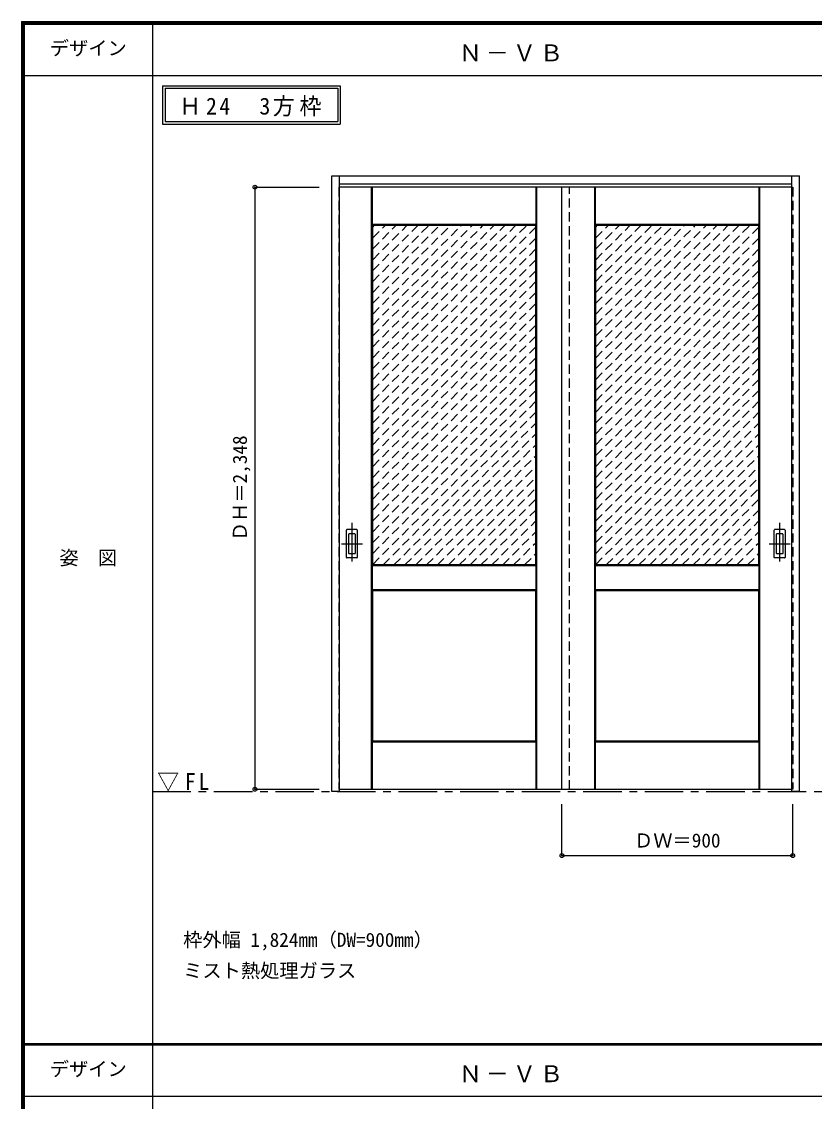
# Model space of a CAD drawing. Units: millimetres, scale not verified. Extents: x -6000 to 5700, y -4307 to 4260.
# Drawn here: x -6000 to -2909, y -36 to 4175 of the extents above; entities that cross this region are included whole.
import ezdxf
from ezdxf.enums import TextEntityAlignment as Align

# ---------------------------------------------------------------- set-up
doc = ezdxf.new("R2010")
doc.units = ezdxf.units.MM
doc.header["$LTSCALE"] = 30
doc.header["$PDMODE"] = 32
doc.header["$PDSIZE"] = 15
doc.linetypes.add('CHAIN1', pattern=[8, 5, -1, 1, -1])
doc.linetypes.add('DASHED1', pattern=[1.8, 1.2, -0.6])
for name, color, linetype in [('0-1_通り芯', 4, 'CHAIN1'), ('0-2_扉', 4, 'DASHED1'), ('0-3_仕上げ', 7, 'Continuous'), ('0-4_枠', 3, 'Continuous'), ('0-6_引手', 3, 'Continuous'), ('0-A_文字', 7, 'Continuous'), ('0-B_寸法', 4, 'Continuous'), ('0-C_ハッチ', 4, 'DASHED1'), ('F-1_枠', 6, 'Continuous'), ('F-A_文字', 7, 'Continuous')]:
    doc.layers.add(name, color=color, linetype=linetype)
doc.styles.add('ＭＳ ゴシック', font='')
doc.styles.get('ＭＳ ゴシック').set_extended_font_data('MS Gothic')

msp = doc.modelspace()

# ---------------------------------------------------------------- linework, layer by layer
at = {"layer": '0-1_通り芯'}
for p, q in [((-4712, 2220), (-4712, 2058)), ((-3044, 2220), (-3044, 2058)), ((-4753, 2139), (-4671, 2139)), ((-3085, 2139), (-3003, 2139))]:
    msp.add_line(p, q, dxfattribs=at)
at = {"layer": '0-1_通り芯', "color": 7}
msp.add_line((-5490, 1173), (5690, 1173), dxfattribs=at)
at = {"layer": '0-2_扉'}
for p, q in [((-4763, 3529.5), (-4763, 1181.5)), ((-4760, 3529.5), (-4763, 3529.5)), ((-3863, 1181.5), (-3863, 3529.5)), ((-2996, 3529.5), (-2993, 3529.5)), ((-2993, 3529.5), (-2993, 1181.5)), ((-4763, 1181.5), (-4760, 1181.5)), ((-2993, 1181.5), (-2996, 1181.5))]:
    msp.add_line(p, q, dxfattribs=at)
at = {"layer": '0-2_扉', "color": 3, "linetype": 'Continuous'}
for p, q in [((-2996, 3529.5), (-4760, 3529.5)), ((-3893, 1181.5), (-3893, 3529.5)), ((-4760, 1181.5), (-2996, 1181.5))]:
    msp.add_line(p, q, dxfattribs=at)
at = {"layer": '0-3_仕上げ'}
for p, q in [((-4635, 1181.5), (-4635, 3529.5)), ((-4633.5, 3382), (-4633.5, 3529.5)), ((-4632, 3383.5), (-4632, 3529.5)), ((-3994, 3383.5), (-3994, 3529.5)), ((-3992.5, 3382), (-3992.5, 3529.5)), ((-3991, 1181.5), (-3991, 3529.5)), ((-3765, 1181.5), (-3765, 3529.5)), ((-3763.5, 3382), (-3763.5, 3529.5)), ((-3762, 3383.5), (-3762, 3529.5)), ((-3124, 3383.5), (-3124, 3529.5)), ((-3122.5, 3382), (-3122.5, 3529.5)), ((-3121, 1181.5), (-3121, 3529.5)), ((-4632, 3383.5), (-4633.5, 3382)), ((-4631, 3379.5), (-4633.5, 3382)), ((-3994, 3383.5), (-4632, 3383.5)), ((-3992.5, 3382), (-3995, 3379.5)), ((-3994, 3383.5), (-3992.5, 3382)), ((-3762, 3383.5), (-3763.5, 3382)), ((-3761, 3379.5), (-3763.5, 3382)), ((-3124, 3383.5), (-3762, 3383.5)), ((-3122.5, 3382), (-3125, 3379.5)), ((-3124, 3383.5), (-3122.5, 3382)), ((-4633.5, 1959), (-4633.5, 2054)), ((-3994, 2052.5), (-4632, 2052.5)), ((-4632, 1960.5), (-4632, 2052.5)), ((-3995, 2056.5), (-3992.5, 2054)), ((-3994, 2052.5), (-3992.5, 2054)), ((-3994, 1960.5), (-3994, 2052.5)), ((-3763.5, 1959), (-3763.5, 2054)), ((-3124, 2052.5), (-3762, 2052.5)), ((-3762, 1960.5), (-3762, 2052.5)), ((-3125, 2056.5), (-3122.5, 2054)), ((-3124, 2052.5), (-3122.5, 2054)), ((-3124, 1960.5), (-3124, 2052.5)), ((-4632, 1960.5), (-4633.5, 1959)), ((-4631, 1956.5), (-4633.5, 1959)), ((-4632, 1960.5), (-3994, 1960.5)), ((-3992.5, 1959), (-3995, 1956.5)), ((-3762, 1960.5), (-3763.5, 1959)), ((-3761, 1956.5), (-3763.5, 1959)), ((-3762, 1960.5), (-3124, 1960.5)), ((-3122.5, 1959), (-3125, 1956.5)), ((-4633.5, 1181.5), (-4633.5, 1367)), ((-4632, 1181.5), (-4632, 1365.5)), ((-3994, 1365.5), (-4632, 1365.5)), ((-3995, 1369.5), (-3992.5, 1367)), ((-3994, 1365.5), (-3992.5, 1367)), ((-3994, 1181.5), (-3994, 1365.5)), ((-3992.5, 1181.5), (-3992.5, 1367)), ((-3763.5, 1181.5), (-3763.5, 1367)), ((-3762, 1181.5), (-3762, 1365.5)), ((-3124, 1365.5), (-3762, 1365.5)), ((-3125, 1369.5), (-3122.5, 1367)), ((-3124, 1365.5), (-3122.5, 1367)), ((-3124, 1181.5), (-3124, 1365.5)), ((-3122.5, 1181.5), (-3122.5, 1367))]:
    msp.add_line(p, q, dxfattribs=at)
at = {"layer": '0-3_仕上げ', "color": 3}
for p, q in [((-3995, 3379.5), (-4631, 3379.5)), ((-4631, 2056.5), (-4631, 3379.5)), ((-3995, 2056.5), (-3995, 3379.5)), ((-3125, 3379.5), (-3761, 3379.5)), ((-3761, 2056.5), (-3761, 3379.5)), ((-3125, 2056.5), (-3125, 3379.5)), ((-3995, 2056.5), (-4631, 2056.5)), ((-3125, 2056.5), (-3761, 2056.5)), ((-4631, 1369.5), (-4631, 1956.5)), ((-4631, 1956.5), (-3995, 1956.5)), ((-3995, 1369.5), (-3995, 1956.5)), ((-3761, 1956.5), (-3125, 1956.5)), ((-3761, 1369.5), (-3761, 1956.5)), ((-3125, 1369.5), (-3125, 1956.5)), ((-3995, 1369.5), (-4631, 1369.5)), ((-3125, 1369.5), (-3761, 1369.5))]:
    msp.add_line(p, q, dxfattribs=at)
at = {"layer": '0-3_仕上げ'}
for points in [[(-4632, 2052.5), (-4633.5, 2054), (-4631, 2056.5)], [(-3994, 1960.5), (-3992.5, 1959), (-3992.5, 2054)], [(-3762, 2052.5), (-3763.5, 2054), (-3761, 2056.5)], [(-3124, 1960.5), (-3122.5, 1959), (-3122.5, 2054)], [(-4632, 1365.5), (-4633.5, 1367), (-4631, 1369.5)], [(-3762, 1365.5), (-3763.5, 1367), (-3761, 1369.5)]]:
    msp.add_lwpolyline(points, dxfattribs=at)
at = {"layer": '0-4_枠'}
for p, q in [((-4790, 1173), (-4790, 3573)), ((-4790, 3573), (-2966, 3573)), ((-4760, 1173), (-4760, 3573)), ((-4760, 3543), (-2996, 3543)), ((-2996, 1182.04), (-2996, 3573)), ((-2966, 1173), (-2966, 3573)), ((-2996, 1181.7), (-2996, 1182.04)), ((-4760, 1173), (-4790, 1173))]:
    msp.add_line(p, q, dxfattribs=at)
msp.add_lwpolyline([(-2966, 1173), (-2996, 1173), (-2996, 1181.7)], dxfattribs=at)
at = {"layer": '0-6_引手'}
for p, q in [((-4733, 2085.5), (-4733, 2192.5)), ((-4692.5, 2194), (-4731.5, 2194)), ((-4691, 2192.5), (-4691, 2085.5)), ((-3065, 2085.5), (-3065, 2192.5)), ((-3024.5, 2194), (-3063.5, 2194)), ((-3023, 2192.5), (-3023, 2085.5)), ((-4692.5, 2084), (-4731.5, 2084)), ((-3024.5, 2084), (-3063.5, 2084))]:
    msp.add_line(p, q, dxfattribs=at)
at = {"layer": '0-6_引手', "color": 7}
for p, q in [((-4724.5, 2101.5), (-4724.5, 2176.5)), ((-4701, 2178), (-4723, 2178)), ((-4699.5, 2176.5), (-4699.5, 2101.5)), ((-3056.5, 2101.5), (-3056.5, 2176.5)), ((-3033, 2178), (-3055, 2178)), ((-3031.5, 2176.5), (-3031.5, 2101.5)), ((-4701, 2100), (-4723, 2100)), ((-3033, 2100), (-3055, 2100))]:
    msp.add_line(p, q, dxfattribs=at)
at = {"layer": '0-6_引手'}
for centre, start, end in [((-4731.5, 2192.5), 90, 180), ((-4692.5, 2192.5), 0, 90), ((-3063.5, 2192.5), 90, 180), ((-3024.5, 2192.5), 0, 90), ((-4731.5, 2085.5), 180, 270), ((-4692.5, 2085.5), 270, 0), ((-3063.5, 2085.5), 180, 270), ((-3024.5, 2085.5), 270, 0)]:
    msp.add_arc(centre, 1.5, start, end, dxfattribs=at)
at = {"layer": '0-6_引手', "color": 7}
for centre, start, end in [((-4723, 2176.5), 90, 180), ((-4701, 2176.5), 0, 90), ((-3055, 2176.5), 90, 180), ((-3033, 2176.5), 0, 90), ((-4723, 2101.5), 180, 270), ((-4701, 2101.5), 270, 0), ((-3055, 2101.5), 180, 270), ((-3033, 2101.5), 270, 0)]:
    msp.add_arc(centre, 1.5, start, end, dxfattribs=at)
at = {"layer": '0-A_文字'}
for p, q in [((-5450, 3925), (-5450, 3775)), ((-5440, 3915), (-5440, 3785)), ((-5440, 3915), (-4767.38, 3915)), ((-4767.38, 3915), (-4767.38, 3785)), ((-5450, 3775), (-4757.38, 3775)), ((-5440, 3785), (-4767.38, 3785))]:
    msp.add_line(p, q, dxfattribs=at)
msp.add_lwpolyline([(-5450, 3925), (-4757.38, 3925), (-4757.38, 3775)], dxfattribs=at)
at = {"layer": '0-B_寸法'}
for p, q in [((-5090, 3529.5), (-4840, 3529.5)), ((-5090, 3529.5), (-5090, 1181.5)), ((-5090, 1181.5), (-4840, 1181.5)), ((-3893, 923), (-3893, 1123)), ((-2993, 923), (-2993, 1123)), ((-3893, 923), (-2993, 923))]:
    msp.add_line(p, q, dxfattribs=at)
at = {"layer": '0-B_寸法', "color": 7}
for p in [(-5090, 3529.5), (-5090, 1181.5), (-3893, 923), (-2993, 923)]:
    msp.add_point(p, dxfattribs=at)
at = {"layer": '0-C_ハッチ'}
for p, q in [((-4631, 3373.65), (-4625.15, 3379.5)), ((-4631, 2991.81), (-4243.31, 3379.5)), ((-4631, 2779.68), (-4031.18, 3379.5)), ((-4631, 2822.11), (-4073.61, 3379.5)), ((-4631, 2864.53), (-4116.03, 3379.5)), ((-4631, 2906.96), (-4158.46, 3379.5)), ((-4631, 2949.39), (-4200.89, 3379.5)), ((-4631, 2737.25), (-3988.75, 3379.5)), ((-4631, 3034.24), (-4285.74, 3379.5)), ((-4631, 3076.66), (-4328.16, 3379.5)), ((-4631, 3119.09), (-4370.59, 3379.5)), ((-4631, 3161.52), (-4413.02, 3379.5)), ((-4631, 3203.94), (-4455.44, 3379.5)), ((-4631, 3246.37), (-4497.87, 3379.5)), ((-4631, 3288.8), (-4540.3, 3379.5)), ((-4631, 3331.22), (-4582.72, 3379.5)), ((-3761, 2779.68), (-3161.18, 3379.5)), ((-3761, 2822.11), (-3203.61, 3379.5)), ((-3761, 2864.53), (-3246.03, 3379.5)), ((-3761, 2906.96), (-3288.46, 3379.5)), ((-3761, 2949.39), (-3330.89, 3379.5)), ((-3761, 2991.81), (-3373.31, 3379.5)), ((-3761, 3034.24), (-3415.74, 3379.5)), ((-3761, 3076.66), (-3458.16, 3379.5)), ((-3761, 3119.09), (-3500.59, 3379.5)), ((-3761, 3161.52), (-3543.02, 3379.5)), ((-3761, 3203.94), (-3585.44, 3379.5)), ((-3761, 3246.37), (-3627.87, 3379.5)), ((-3761, 3288.8), (-3670.3, 3379.5)), ((-3761, 3331.22), (-3712.72, 3379.5)), ((-3761, 3373.65), (-3755.15, 3379.5)), ((-3761, 2737.25), (-3125, 3373.25)), ((-4631, 2694.83), (-3995, 3330.83)), ((-3761, 2694.83), (-3125, 3330.83)), ((-4631, 2652.4), (-3995, 3288.4)), ((-3761, 2652.4), (-3125, 3288.4)), ((-4631, 2609.97), (-3995, 3245.97)), ((-3761, 2609.97), (-3125, 3245.97)), ((-4631, 2567.55), (-3995, 3203.55)), ((-3761, 2567.55), (-3125, 3203.55)), ((-4631, 2525.12), (-3995, 3161.12)), ((-3761, 2525.12), (-3125, 3161.12)), ((-4631, 2482.69), (-3995, 3118.69)), ((-3761, 2482.69), (-3125, 3118.69)), ((-4631, 2440.27), (-3995, 3076.27)), ((-3761, 2440.27), (-3125, 3076.27)), ((-4631, 2397.84), (-3995, 3033.84)), ((-3761, 2397.84), (-3125, 3033.84)), ((-4631, 2355.42), (-3995, 2991.42)), ((-3761, 2355.42), (-3125, 2991.42)), ((-4631, 2312.99), (-3995, 2948.99)), ((-3761, 2312.99), (-3125, 2948.99)), ((-4631, 2270.56), (-3995, 2906.56)), ((-3761, 2270.56), (-3125, 2906.56)), ((-4631, 2228.14), (-3995, 2864.14)), ((-3761, 2228.14), (-3125, 2864.14)), ((-4631, 2185.71), (-3995, 2821.71)), ((-3761, 2185.71), (-3125, 2821.71)), ((-4631, 2143.28), (-3995, 2779.28)), ((-3761, 2143.28), (-3125, 2779.28)), ((-4631, 2100.86), (-3995, 2736.86)), ((-3761, 2100.86), (-3125, 2736.86)), ((-4631, 2058.43), (-3995, 2694.43)), ((-3761, 2058.43), (-3125, 2694.43)), ((-4590.5, 2056.5), (-3995, 2652)), ((-3720.5, 2056.5), (-3125, 2652)), ((-4548.08, 2056.5), (-3995, 2609.58)), ((-3678.08, 2056.5), (-3125, 2609.58)), ((-4505.65, 2056.5), (-3995, 2567.15)), ((-3635.65, 2056.5), (-3125, 2567.15)), ((-4463.22, 2056.5), (-3995, 2524.73)), ((-3593.22, 2056.5), (-3125, 2524.73)), ((-4420.8, 2056.5), (-3995, 2482.3)), ((-3550.8, 2056.5), (-3125, 2482.3)), ((-4378.37, 2056.5), (-3995, 2439.87)), ((-3508.37, 2056.5), (-3125, 2439.87)), ((-4335.95, 2056.5), (-3995, 2397.45)), ((-3465.95, 2056.5), (-3125, 2397.45)), ((-4293.52, 2056.5), (-3995, 2355.02)), ((-3423.52, 2056.5), (-3125, 2355.02)), ((-4251.09, 2056.5), (-3995, 2312.59)), ((-3381.09, 2056.5), (-3125, 2312.59)), ((-4208.67, 2056.5), (-3995, 2270.17)), ((-3338.67, 2056.5), (-3125, 2270.17)), ((-4166.24, 2056.5), (-3995, 2227.74)), ((-3296.24, 2056.5), (-3125, 2227.74)), ((-4123.81, 2056.5), (-3995, 2185.31)), ((-3253.81, 2056.5), (-3125, 2185.31)), ((-4081.39, 2056.5), (-3995, 2142.89)), ((-3211.39, 2056.5), (-3125, 2142.89)), ((-4038.96, 2056.5), (-3995, 2100.46)), ((-3168.96, 2056.5), (-3125, 2100.46)), ((-3996.53, 2056.5), (-3995, 2058.03)), ((-3126.53, 2056.5), (-3125, 2058.03))]:
    msp.add_line(p, q, dxfattribs=at)
at = {"layer": 'F-1_枠'}
for p, q in [((-6000, 4175), (5700, 4175)), ((-6000, 4175), (-6000, -4205)), ((-6000, 4170), (5700, 4170)), ((-5995, 4175), (-5995, -4205)), ((-5990, 4175), (-5990, -4205)), ((-5490, 4175), (-5490, -3790)), ((-6000, 4165), (5700, 4165)), ((-6000, 3965), (5700, 3965)), ((-6000, 190.5), (5700, 190.5)), ((-6000, 187.5), (5700, 187.5)), ((-6000, 184.5), (5700, 184.5)), ((-6000, -15.5), (5700, -15.5))]:
    msp.add_line(p, q, dxfattribs=at)

# ---------------------------------------------------------------- texts
at = {"layer": '0-A_文字', "style": 'ＭＳ ゴシック'}
for s, p in [('枠外幅 1,824mm（DW=900mm）', (-5370, 550.5)), ('ミスト熱処理ガラス', (-5370, 430.5))]:
    msp.add_text(s, height=54.99, dxfattribs=at).set_placement(p, align=Align.BOTTOM_LEFT)
at = {"layer": '0-A_文字', "char_height": 65.98, "attachment_point": 7, "style": 'ＭＳ ゴシック'}
for s, insert in [('\\T1.17;Ｎ－ＶＢ', (-4295, 4020)), ('\\T1.22;\\W0.95;Ｈ24\u30003方枠', (-5385.34, 3805)), ('\\T1.26;\\W0.95;▽FL', (-5471.25, 1173)), ('\\T1.17;Ｎ－ＶＢ', (-4295, 39.5))]:
    msp.add_mtext(s, dxfattribs=dict(at, insert=insert))
at = {"layer": '0-B_寸法', "color": 7, "style": 'ＭＳ ゴシック'}
msp.add_text('ＤＨ＝2,348', height=54.99, rotation=90, dxfattribs=at).set_placement((-5105, 2149.25), align=Align.BOTTOM_LEFT)
msp.add_text('ＤＷ＝900', height=54.99, dxfattribs=at).set_placement((-3611.75, 938), align=Align.BOTTOM_LEFT)
at = {"layer": 'F-A_文字', "style": 'ＭＳ ゴシック'}
for s, p in [('デザイン', (-5890, 4027.5)), ('姿\u3000図', (-5852.5, 2040.25)), ('デザイン', (-5890, 47))]:
    msp.add_text(s, height=54.99, dxfattribs=at).set_placement(p, align=Align.BOTTOM_LEFT)

doc.saveas('drawing.dxf')
